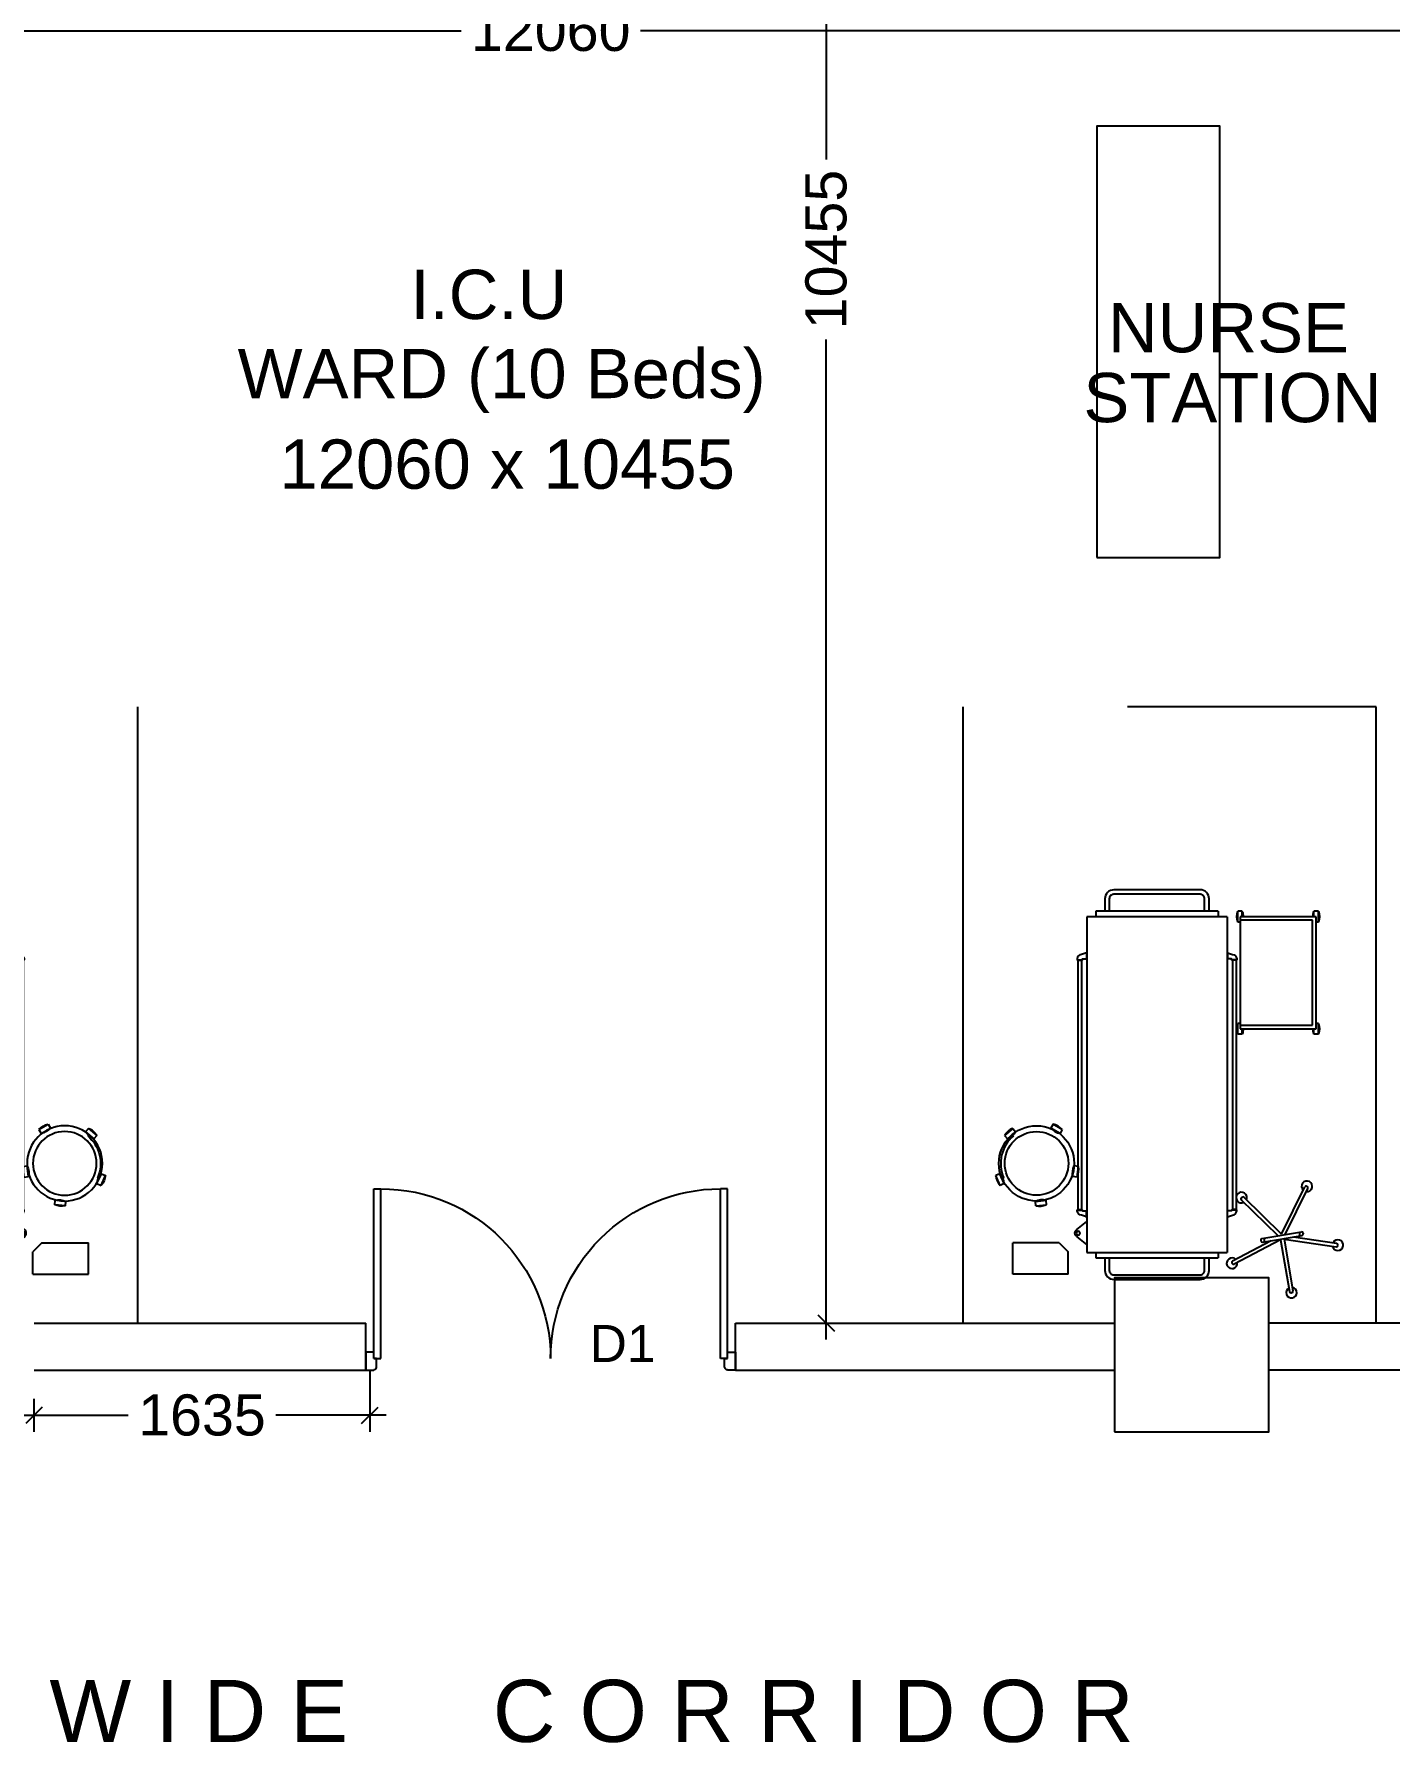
# Model space of a CAD drawing. Extents: x 7620542 to 7843793, y -6476226 to -6093835.
# Drawn here: x 7739410 to 7746011, y -6349745 to -6341425 of the extents above; entities that cross this region are included whole.
import ezdxf
from ezdxf.enums import TextEntityAlignment as Align

# ---------------------------------------------------------------- set-up
doc = ezdxf.new("R2010")
doc.units = 0
doc.header["$LTSCALE"] = 600
doc.header["$MEASUREMENT"] = 0
doc.header["$PDMODE"] = 35
doc.layers.get('0').update_dxf_attribs({"linetype": 'CONTINUOUS'})
doc.layers.get('Defpoints').update_dxf_attribs({"linetype": 'CONTINUOUS'})
for name, color, linetype in [('Beds', 33, 'CONTINUOUS'), ('DIMEN', 5, 'CONTINUOUS'), ('DOOR', 32, 'CONTINUOUS'), ('furniture', 33, 'CONTINUOUS'), ('joinery', 7, 'CONTINUOUS'), ('LA-column', 3, 'CONTINUOUS'), ('LOADING', 140, 'CONTINUOUS'), ('Room Dim', 1, 'CONTINUOUS'), ('TEXT', 6, 'CONTINUOUS'), ('Walls', 7, 'CONTINUOUS'), ('Working Dim', 5, 'CONTINUOUS')]:
    doc.layers.add(name, color=color, linetype=linetype)
doc.styles.add('ari', font='arial.ttf')
doc.styles.add('ARIAL', font='arial.ttf')
doc.dimstyles.new('int. dim', dxfattribs={"dimtxt": 450, "dimasz": 80, "dimexe": 80, "dimexo": 0, "dimgap": 70, "dimtad": 0, "dimdec": 0, "dimzin": 12, "dimdsep": 46, "dimtxsty": 'ari', "dimblk": 'OBLIQUE', "dimcen": 2, "dimdle": 80, "dimclrd": 256, "dimclre": 256, "dimclrt": 6, "dimadec": 0, "dimazin": 0, "dimtfac": 1, "dimtdec": 0, "dimtix": 1, "dimtmove": 2, "dimatfit": 3, "dimfxl": 1, "dimtolj": 1, "dimtzin": 0, "dimlwd": -1, "dimlwe": -1, "dimarcsym": 0})

# ---------------------------------------------------------------- blocks, each defined once
blk = doc.blocks.new('Z$W@#1275')
at = {"layer": 'DOOR'}
for p, q in [((73.1, 1500), (0, 1500)), ((0, 1500), (0, 1467.1)), ((0, 1467.1), (1.8, 1467.1)), ((11, 1456.1), (11, 1458)), ((11, 1456.1), (47.5, 1456.1)), ((47.5, 1467.1), (736.4, 1467.1)), ((47.5, 1467.1), (47.5, 1438.9)), ((47.5, 1456.1), (47.5, 1467.1)), ((47.5, 1467.1), (73.1, 1467.1)), ((73.1, 1467.1), (73.1, 1500)), ((736.4, 1467.1), (736.4, 1438.9)), ((47.5, 1438.9), (736.4, 1438.9)), ((0, 32.9), (1.8, 32.9)), ((0, 0), (0, 32.9)), ((73.1, 0), (0, 0)), ((11, 43.8), (11, 42)), ((11, 43.8), (47.5, 43.8)), ((47.5, 61.1), (736.4, 61.1)), ((47.5, 32.9), (47.5, 61.1)), ((47.5, 43.8), (47.5, 32.9)), ((47.5, 32.9), (736.4, 32.9)), ((47.5, 32.9), (73.1, 32.9)), ((73.1, 32.9), (73.1, 0)), ((736.4, 32.9), (736.4, 61.1))]:
    blk.add_line(p, q, dxfattribs=at)
for centre, start, end in [((11, 1467.1), 180, 270), ((11, 32.9), 90, 180)]:
    blk.add_arc(centre, 9.13, start, end, dxfattribs=at)
at = {"layer": 'DOOR', "color": 145}
for centre, start, end in [((47.5, 1438.9), 270, 0), ((47.5, 61.1), 0, 90)]:
    blk.add_arc(centre, 688.9, start, end, dxfattribs=at)
blk = doc.blocks.new('HF12177-P')
for p, q in [((-0.0196, -0.007), (-0.1885, 0.2255)), ((0, 0), (-0.1724, 0.2372)), ((0, 0), (0.1724, 0.2372)), ((0.0196, -0.007), (0.1885, 0.2255)), ((-0.0631, -0.027), (-0.2951, -0.1024)), ((-0.01, -0.0308), (-0.2889, -0.1214)), ((-0.12, -0.015), (-0.12, -0.019)), ((-0.112, -0.007), (0.112, -0.007)), ((-0.112, -0.027), (0.112, -0.027)), ((-0.1, -0.007), (-0.1, -0.027)), ((-0.01, -0.0308), (-0.01, -0.324)), ((0.01, -0.0308), (0.01, -0.324)), ((0.01, -0.0308), (0.2889, -0.1214)), ((0.0631, -0.027), (0.2951, -0.1024)), ((0.1, -0.007), (0.1, -0.027)), ((0.12, -0.015), (0.12, -0.019))]:
    blk.add_line(p, q)
for centre, radius, start, end in [((-0.1852, 0.2378), 0.03, 325.47122, 286.52878), ((-0.1821, 0.2302), 0.008, 126.37327, 216), ((0, -0.017), 0.315, 125.62673, 126.37327), ((-0.1788, 0.2325), 0.008, 36, 125.62673), ((0.1852, 0.2378), 0.03, 253.47122, 214.52878), ((0.1788, 0.2325), 0.008, 54.37327, 144), ((0, -0.017), 0.315, 53.62673, 54.37327), ((0.1821, 0.2302), 0.008, 324, 53.62673), ((-0.2996, -0.1144), 0.03, 37.47122, 358.52878), ((-0.112, -0.015), 0.008, 90, 180), ((-0.112, -0.019), 0.008, 180, 270), ((0.112, -0.015), 0.008, 0, 90), ((0.112, -0.019), 0.008, 270, 0), ((0.2996, -0.1144), 0.03, 181.47122, 142.52878), ((-0.2926, -0.11), 0.008, 108, 197.62673), ((0, -0.017), 0.315, 197.62673, 198.37327), ((-0.2914, -0.1138), 0.008, 198.37327, 288), ((0.2914, -0.1138), 0.008, 252, 341.62673), ((0.2926, -0.11), 0.008, 342.37327, 72), ((0, -0.017), 0.315, 341.62673, 342.37327), ((0, -0.332), 0.03, 109.47122, 70.52878), ((-0.002, -0.324), 0.008, 180, 269.62673), ((0, -0.017), 0.315, 269.62673, 270.37327), ((0.002, -0.324), 0.008, 270.37327, 0)]:
    blk.add_arc(centre, radius, start, end)
blk = doc.blocks.new('HF10037A-P')
for p, q in [((-0.0301, 0.4129), (-0.0301, 0.3879)), ((0.0299, 0.4129), (-0.0301, 0.4129)), ((0.0299, 0.3879), (-0.0301, 0.3879)), ((0.0299, 0.4129), (0.0299, 0.3879)), ((-0.2161, 0.2789), (-0.2303, 0.2206)), ((-0.2303, 0.2206), (-0.206, 0.2147)), ((-0.2161, 0.2789), (-0.1918, 0.273)), ((-0.1918, 0.273), (-0.206, 0.2147)), ((0.1909, 0.2372), (0.2004, 0.2402)), ((0.1911, 0.2695), (0.2149, 0.2771)), ((0.1911, 0.2695), (0.2094, 0.2124)), ((0.2094, 0.2124), (0.2332, 0.22)), ((0.2149, 0.2771), (0.2332, 0.22)), ((-0.1637, 0.0065), (-0.1487, 0.0264)), ((-0.1637, 0.0065), (-0.1157, -0.0296)), ((-0.1487, 0.0264), (-0.1007, -0.0096)), ((0.0965, -0.0108), (0.1459, 0.0231)), ((0.1106, -0.0314), (0.1601, 0.0025)), ((0.1107, 0.0109), (0.1162, 0.0026)), ((0.1601, 0.0025), (0.1459, 0.0231)), ((-0.1157, -0.0296), (-0.1007, -0.0096)), ((0.1106, -0.0314), (0.0965, -0.0108))]:
    blk.add_line(p, q)
for radius in [0.21, 0.1775]:
    blk.add_circle((0, 0.1775), radius)
for centre, radius, start, end in [((-0.0001, 0.3254), 0.0925, 71.07536, 108.92464), ((-0.0001, 0.4754), 0.0925, 251.07536, 288.92464), ((-0.1382, 0.229), 0.0925, 147.34193, 185.19122), ((-0.2839, 0.2646), 0.0925, 327.34193, 5.19122), ((0, 0.1775), 0.2, 303.60368, 17.3657), ((0.2836, 0.2676), 0.0925, 178.84116, 216.69044), ((0.1407, 0.2219), 0.0925, 358.84116, 36.69044), ((-0.0871, 0.0584), 0.0925, 214.18748, 252.03677), ((-0.1772, -0.0615), 0.0925, 34.18748, 72.03677), ((0.1707, -0.066), 0.0925, 105.51211, 143.3614), ((0.0859, 0.0577), 0.0925, 285.51211, 323.3614)]:
    blk.add_arc(centre, radius, start, end)
blk = doc.blocks.new('ME17678-P')
at = {"layer": 'furniture', "color": 21}
for p, q in [((-0.05, 0.175), (0.26, 0.175)), ((-0.05, 0.175), (-0.05, 0.05)), ((0.26, 0.175), (0.26, 0)), ((0, 0), (-0.05, 0.05)), ((0, 0), (0.26, 0))]:
    blk.add_line(p, q, dxfattribs=at)
blk = doc.blocks.new('A$C6969112B')
at = {"layer": 'furniture', "color": 8}
for p, q in [((477.6, 1766.3), (1159.9, 1766.3)), ((477.6, 130.9), (477.6, 1766.3)), ((521.2, 1792.5), (1116.3, 1792.5)), ((521.2, 1766.3), (521.2, 1792.5)), ((1116.3, 1766.3), (1116.3, 1792.5)), ((1159.9, 130.9), (1159.9, 1766.3)), ((428.3, 1689), (477.6, 1728.6)), ((428.3, 1654.1), (477.6, 1614.5)), ((476, 1595), (476, 1560.9)), ((1161.6, 1595), (1161.6, 1560.9)), ((432.3, 1559.1), (432.3, 1556.9)), ((433.9, 342.6), (433.9, 1556.9)), ((451.4, 342.6), (451.4, 1556.9)), ((453, 1559.1), (453, 1556.9)), ((1184.5, 1559.1), (1184.5, 1556.9)), ((1186.1, 342.6), (1186.1, 1556.9)), ((1203.6, 342.6), (1203.6, 1556.9)), ((1205.2, 1559.1), (1205.2, 1556.9)), ((1234.1, 702.5), (1212.3, 702.5)), ((1212.3, 702.5), (1212.3, 650.2)), ((1223.2, 130.9), (1223.2, 676.4)), ((1223.2, 676.4), (1594.1, 676.4)), ((1234.1, 702.5), (1234.1, 676.4)), ((1605, 702.5), (1583.2, 702.5)), ((1583.2, 702.5), (1583.2, 676.4)), ((1594.1, 676.4), (1594.1, 130.9)), ((1605, 702.5), (1605, 650.2)), ((1223.2, 650.2), (1212.3, 650.2)), ((1223.2, 658.9), (1576.7, 658.9)), ((1576.7, 658.9), (1576.7, 148.4)), ((1605, 650.2), (1594.1, 650.2)), ((432.3, 340.4), (432.3, 342.6)), ((453, 340.4), (453, 342.6)), ((476, 304.5), (476, 338.6)), ((1161.6, 304.5), (1161.6, 338.6)), ((1184.5, 340.4), (1184.5, 342.6)), ((1205.2, 340.4), (1205.2, 342.6)), ((1159.9, 130.9), (477.6, 130.9)), ((521.2, 104.7), (521.2, 130.9)), ((1116.3, 104.7), (521.2, 104.7)), ((1116.3, 104.7), (1116.3, 130.9)), ((1223.2, 157.1), (1212.3, 157.1)), ((1212.3, 157.1), (1212.3, 104.7)), ((1234.1, 104.7), (1212.3, 104.7)), ((1576.7, 148.4), (1223.2, 148.4)), ((1594.1, 130.9), (1223.2, 130.9)), ((1234.1, 130.9), (1234.1, 104.7)), ((1583.2, 130.9), (1583.2, 104.7)), ((1605, 104.7), (1583.2, 104.7)), ((1605, 157.1), (1594.1, 157.1)), ((1605, 157.1), (1605, 104.7))]:
    blk.add_line(p, q, dxfattribs=at)
for points in [[(564.9, 1792.5), (564.9, 1853.6, -0.414214), (608.5, 1897.3), (1029, 1897.3, -0.414214), (1072.7, 1853.6), (1072.7, 1792.5)], [(586.7, 1792.5), (586.7, 1853.6, -0.414214), (608.5, 1875.4), (1029, 1875.4, -0.414214), (1050.8, 1853.6), (1050.8, 1792.5)], [(476, 1592.7), (451.4, 1585, 0.318781), (430, 1563.1), (430, 1559.1), (455.4, 1559.1), (455.4, 1563.1), (476, 1563.1)], [(1161.6, 1592.7), (1186.1, 1585, -0.318781), (1207.6, 1563.1), (1207.6, 1559.1), (1182.1, 1559.1), (1182.1, 1563.1), (1161.6, 1563.1)], [(476, 306.8), (451.4, 314.4, -0.318781), (430, 336.4), (430, 340.4), (455.4, 340.4), (455.4, 336.4), (476, 336.4)], [(1161.6, 306.8), (1186.1, 314.4, 0.318781), (1207.6, 336.4), (1207.6, 340.4), (1182.1, 340.4), (1182.1, 336.4), (1161.6, 336.4)], [(1072.7, 104.7), (1072.7, 43.6, -0.414214), (1029, 0), (608.5, 0, -0.414214), (564.9, 43.6), (564.9, 104.7)], [(1050.8, 104.7), (1050.8, 43.6, -0.414214), (1029, 21.8), (608.5, 21.8, -0.414214), (586.7, 43.6), (586.7, 104.7)]]:
    blk.add_lwpolyline(points, format="xyb", dxfattribs=at)
for points in [[(476, 1595), (477.6, 1595)], [(1161.6, 1595), (1159.9, 1595)], [(432.3, 1556.9), (453, 1556.9)], [(476, 1560.9), (477.6, 1560.9)], [(1161.6, 1560.9), (1159.9, 1560.9)], [(1205.2, 1556.9), (1184.5, 1556.9)], [(432.3, 342.6), (453, 342.6)], [(476, 338.6), (477.6, 338.6)], [(1161.6, 338.6), (1159.9, 338.6)], [(1205.2, 342.6), (1184.5, 342.6)], [(476, 304.5), (477.6, 304.5)], [(1161.6, 304.5), (1159.9, 304.5)]]:
    blk.add_lwpolyline(points, dxfattribs=at)
blk.add_circle((435.1, 1671.6), 9.27, dxfattribs=at)
for centre, radius, start, end in [((440.7, 1671.6), 21.4, 125.42703, 234.57297), ((1288.7, 676.4), 80.7, 161.07536, 198.92464), ((1157.8, 676.4), 80.7, 0, 18.92464), ((1659.6, 676.4), 80.7, 161.07536, 180), ((1528.7, 676.4), 80.7, 341.07536, 18.92464), ((1288.7, 130.9), 80.7, 161.07536, 198.92464), ((1157.8, 130.9), 80.7, 341.07536, 0), ((1659.6, 130.9), 80.7, 180, 198.92464), ((1528.7, 130.9), 80.7, 341.07536, 18.92464)]:
    blk.add_arc(centre, radius, start, end, dxfattribs=at)
at = {"layer": 'LOADING', "color": 8, "yscale": 872.7299101983663, "zscale": 872.7299101979671}
for name, p, xscale, rotation in [('HF12177-P', (1424.7, 1676), -872.7299101979006, 170.2976301882088), ('HF10037A-P', (215.1, 1178), -872.7299102004868, 353.6512974186875)]:
    blk.add_blockref(name, p, dxfattribs=dict(at, xscale=xscale, rotation=rotation))
at = {"layer": 'LOADING', "color": 8, "xscale": -872.7299101983663, "yscale": 872.7299101983663, "zscale": 872.7299101979671}
blk.add_blockref('ME17678-P', (343.2, 1718.8), dxfattribs=at)
blk = doc.blocks.new('_Oblique')
at = {"color": 0, "linetype": 'ByBlock', "lineweight": -2}
blk.add_line((-0.5, -0.5), (0.5, 0.5), dxfattribs=at)
blk = doc.blocks.new('*D2272')
at = {"layer": 'Defpoints', "color": 0, "transparency": 16777216}
for p in [(7743107.3, -6337245.8), (7743107.3, -6347700.7, 3.4), (7743266.9, -6347700.7)]:
    blk.add_point(p, dxfattribs=at)
at = {"layer": 'Working Dim', "transparency": 16777216}
for p, q in [((7743266.9, -6337165.8), (7743266.9, -6342035.6)), ((7743107.3, -6337245.8), (7743346.9, -6337245.8)), ((7743266.9, -6347780.7), (7743266.9, -6342910.9)), ((7743107.3, -6347700.7), (7743346.9, -6347700.7))]:
    blk.add_line(p, q, dxfattribs=at)
at = {"layer": 'Working Dim', "transparency": 16777216, "xscale": 80, "yscale": 80, "zscale": 80}
for p, rotation in [((7743266.9, -6337245.8), 90), ((7743266.9, -6347700.7), 270)]:
    blk.add_blockref('_Oblique', p, dxfattribs=dict(at, rotation=rotation))
at = {"layer": 'Working Dim', "color": 6, "transparency": 16777216, "insert": (7743266.9, -6342473.2), "char_height": 200, "attachment_point": 5, "rotation": 90, "style": 'ari'}
blk.add_mtext('\\A1;10455', dxfattribs=at)
blk = doc.blocks.new('*D2274')
at = {"layer": 'Defpoints', "color": 0, "transparency": 16777216}
for p in [(7747954.9, -6340995.6, 3.4), (7735896.4, -6341198.5, 3.4), (7747954.9, -6341407.6)]:
    blk.add_point(p, dxfattribs=at)
at = {"layer": 'Working Dim', "transparency": 16777216}
for p, q in [((7747954.9, -6340995.6), (7747954.9, -6341487.6)), ((7735896.4, -6341198.5), (7735896.4, -6341487.6)), ((7735816.4, -6341407.6), (7741489.1, -6341407.6)), ((7748034.9, -6341407.6), (7742362.2, -6341407.6))]:
    blk.add_line(p, q, dxfattribs=at)
at = {"layer": 'Working Dim', "transparency": 16777216, "xscale": 80, "yscale": 80, "zscale": 80, "rotation": 180}
blk.add_blockref('_Oblique', (7735896.4, -6341407.6), dxfattribs=at)
at = {"layer": 'Working Dim', "transparency": 16777216, "xscale": 80, "yscale": 80, "zscale": 80}
blk.add_blockref('_Oblique', (7747954.9, -6341407.6), dxfattribs=at)
at = {"layer": 'Working Dim', "color": 6, "transparency": 16777216, "insert": (7741925.6, -6341407.6), "char_height": 200, "attachment_point": 5, "style": 'ari'}
blk.add_mtext('\\A1;12060', dxfattribs=at)
blk = doc.blocks.new('*D2590')
at = {"layer": 'Defpoints', "color": 0, "transparency": 16777216}
for p in [(7741044.9, -6347930.7, -11.4), (7741044.9, -6348149.5), (7739410, -6348230.5, 11162)]:
    blk.add_point(p, dxfattribs=at)
at = {"layer": 'Working Dim', "transparency": 16777216}
for p, q in [((7741044.9, -6347930.7), (7741044.9, -6348229.5)), ((7739410, -6348230.5), (7739410, -6348069.5)), ((7739330, -6348149.5), (7739867.4, -6348149.5)), ((7741124.9, -6348149.5), (7740587.4, -6348149.5))]:
    blk.add_line(p, q, dxfattribs=at)
at = {"layer": 'Working Dim', "transparency": 16777216, "xscale": 80, "yscale": 80, "zscale": 80, "rotation": 180}
blk.add_blockref('_Oblique', (7739410, -6348149.5), dxfattribs=at)
at = {"layer": 'Working Dim', "transparency": 16777216, "xscale": 80, "yscale": 80, "zscale": 80}
blk.add_blockref('_Oblique', (7741044.9, -6348149.5), dxfattribs=at)
at = {"layer": 'Working Dim', "color": 6, "transparency": 16777216, "insert": (7740227.4, -6348149.5), "char_height": 200, "attachment_point": 5, "style": 'ari'}
blk.add_mtext('\\A1;1635', dxfattribs=at)

msp = doc.modelspace()

# ---------------------------------------------------------------- linework, layer by layer
at = {"layer": 'Beds'}
for p, q in [((7739915.557, -6347700.701, -11.61), (7739915.557, -6344700.749, -10.807)), ((7743934.715, -6347700.701, -11.61), (7743934.715, -6344700.749, -10.807)), ((7745944.293, -6344700.751, -9.235), (7744734.297, -6344700.751, -9.235)), ((7745944.293, -6347700.701, -11.872), (7745944.293, -6344700.749, -11.069))]:
    msp.add_line(p, q, dxfattribs=at)
at = {"layer": 'Beds', "elevation": -8.695}
msp.add_lwpolyline([(7744583.987, -6343973.127), (7745183.987, -6343973.127), (7745183.987, -6341873.03), (7744583.987, -6341873.03)], close=True, dxfattribs=at)
at = {"layer": 'LA-column', "color": 2, "elevation": 11162.021}
msp.add_lwpolyline([(7744671.469, -6348230.477), (7745421.469, -6348230.477), (7745421.469, -6347480.477), (7744671.469, -6347480.477)], close=True, dxfattribs=at)
at = {"layer": 'Walls'}
for p, q in [((7739410.881, -6347700.684, -11.41), (7741025.136, -6347700.684, -11.41)), ((7741025.136, -6347930.678, -11.41), (7741025.136, -6347700.684, -11.41)), ((7742825.136, -6347700.684, -11.41), (7744671.382, -6347700.684, -11.41)), ((7742825.136, -6347930.678, -11.41), (7742825.136, -6347700.684, -11.41)), ((7750698.883, -6347700.684, -11.41), (7745421.382, -6347700.684, -11.41)), ((7739410.881, -6347930.678, -11.41), (7741025.136, -6347930.678, -11.41)), ((7742825.136, -6347930.678, -11.41), (7744671.382, -6347930.678, -11.41)), ((7750698.883, -6347930.678, -11.41), (7745421.382, -6347930.678, -11.41))]:
    msp.add_line(p, q, dxfattribs=at)

# ---------------------------------------------------------------- block references
at = {"layer": 'Beds', "rotation": 180}
msp.add_blockref('A$C6969112B', (7739791.409, -6345591.033, -12.655), dxfattribs=at)
at = {"layer": 'Beds', "xscale": -1, "rotation": 180}
msp.add_blockref('A$C6969112B', (7744058.863, -6345591.033, -12.655), dxfattribs=at)
at = {"layer": 'DIMEN', "xscale": -1.200017631053925, "yscale": 1.200017631053925, "zscale": 1.200017629226997, "rotation": 270}
msp.add_blockref('Z$W@#1275', (7741025.136, -6347930.678, -11.41), dxfattribs=at)

# ---------------------------------------------------------------- texts
at = {"layer": 'joinery', "style": 'ari'}
msp.add_text('D1', height=180, dxfattribs=at).set_placement((7742275.622, -6347890.099, -11.41), align=Align.CENTER)
at = {"layer": 'Room Dim', "style": 'ARIAL'}
msp.add_text('12060 x 10455', height=240, dxfattribs=at).set_placement((7741713.59, -6343638.021, -6.936), align=Align.CENTER)
at = {"layer": 'TEXT', "color": 7, "style": 'ARIAL'}
for s, height, p in [('I.C.U', 240, (7741624.368, -6342811.384, -6.936)), ('NURSE', 240, (7745225.766, -6342973.842, -7.541)), ('WARD (10 Beds)', 240, (7741686.414, -6343197.021, -6.936)), ('STATION', 240, (7745245.739, -6343313.917, -7.541)), ('3.60 M      W I D E      C O R R I D O R', 302.4, (7741126.795, -6349740.31, -12.101))]:
    msp.add_text(s, height=height, dxfattribs=at).set_placement(p, align=Align.CENTER)

# ---------------------------------------------------------------- dimensions: what is measured, and where the dimension line sits
at = {"layer": 'Working Dim'}
dim = msp.add_linear_dim(base=(7743266.897, -6347700.684, -14.83), p1=(7743107.279, -6337245.804, -14.83), p2=(7743107.279, -6347700.684, -11.41), angle=90, dimstyle='int. dim', override={"dimtxt": 200}, dxfattribs=at)
dim.commit()
dim.dimension.update_dxf_attribs({"geometry": '*D2272', "text_midpoint": (7743266.897, -6342473.244, -14.83)})
dim = msp.add_linear_dim(base=(7747954.872, -6341407.569, -14.83), p1=(7735896.4, -6341198.479, -11.41), p2=(7747954.872, -6340995.571, -11.41), text='12060', dimstyle='int. dim', override={"dimtxt": 200}, dxfattribs=at)
dim.commit()
dim.dimension.update_dxf_attribs({"geometry": '*D2274', "text_midpoint": (7741925.636, -6341407.569, -14.83)})
at = {"layer": 'Working Dim', "color": 7}
dim = msp.add_linear_dim(base=(7741044.864, -6348149.452), p1=(7739409.969, -6348230.477, 11162.021), p2=(7741044.864, -6347930.678, -11.41), dimstyle='int. dim', override={"dimtxt": 200, "dimarcsym": 1}, dxfattribs=at)
dim.commit()
dim.dimension.update_dxf_attribs({"geometry": '*D2590', "text_midpoint": (7740227.417, -6348149.452)})

doc.saveas('drawing.dxf')
